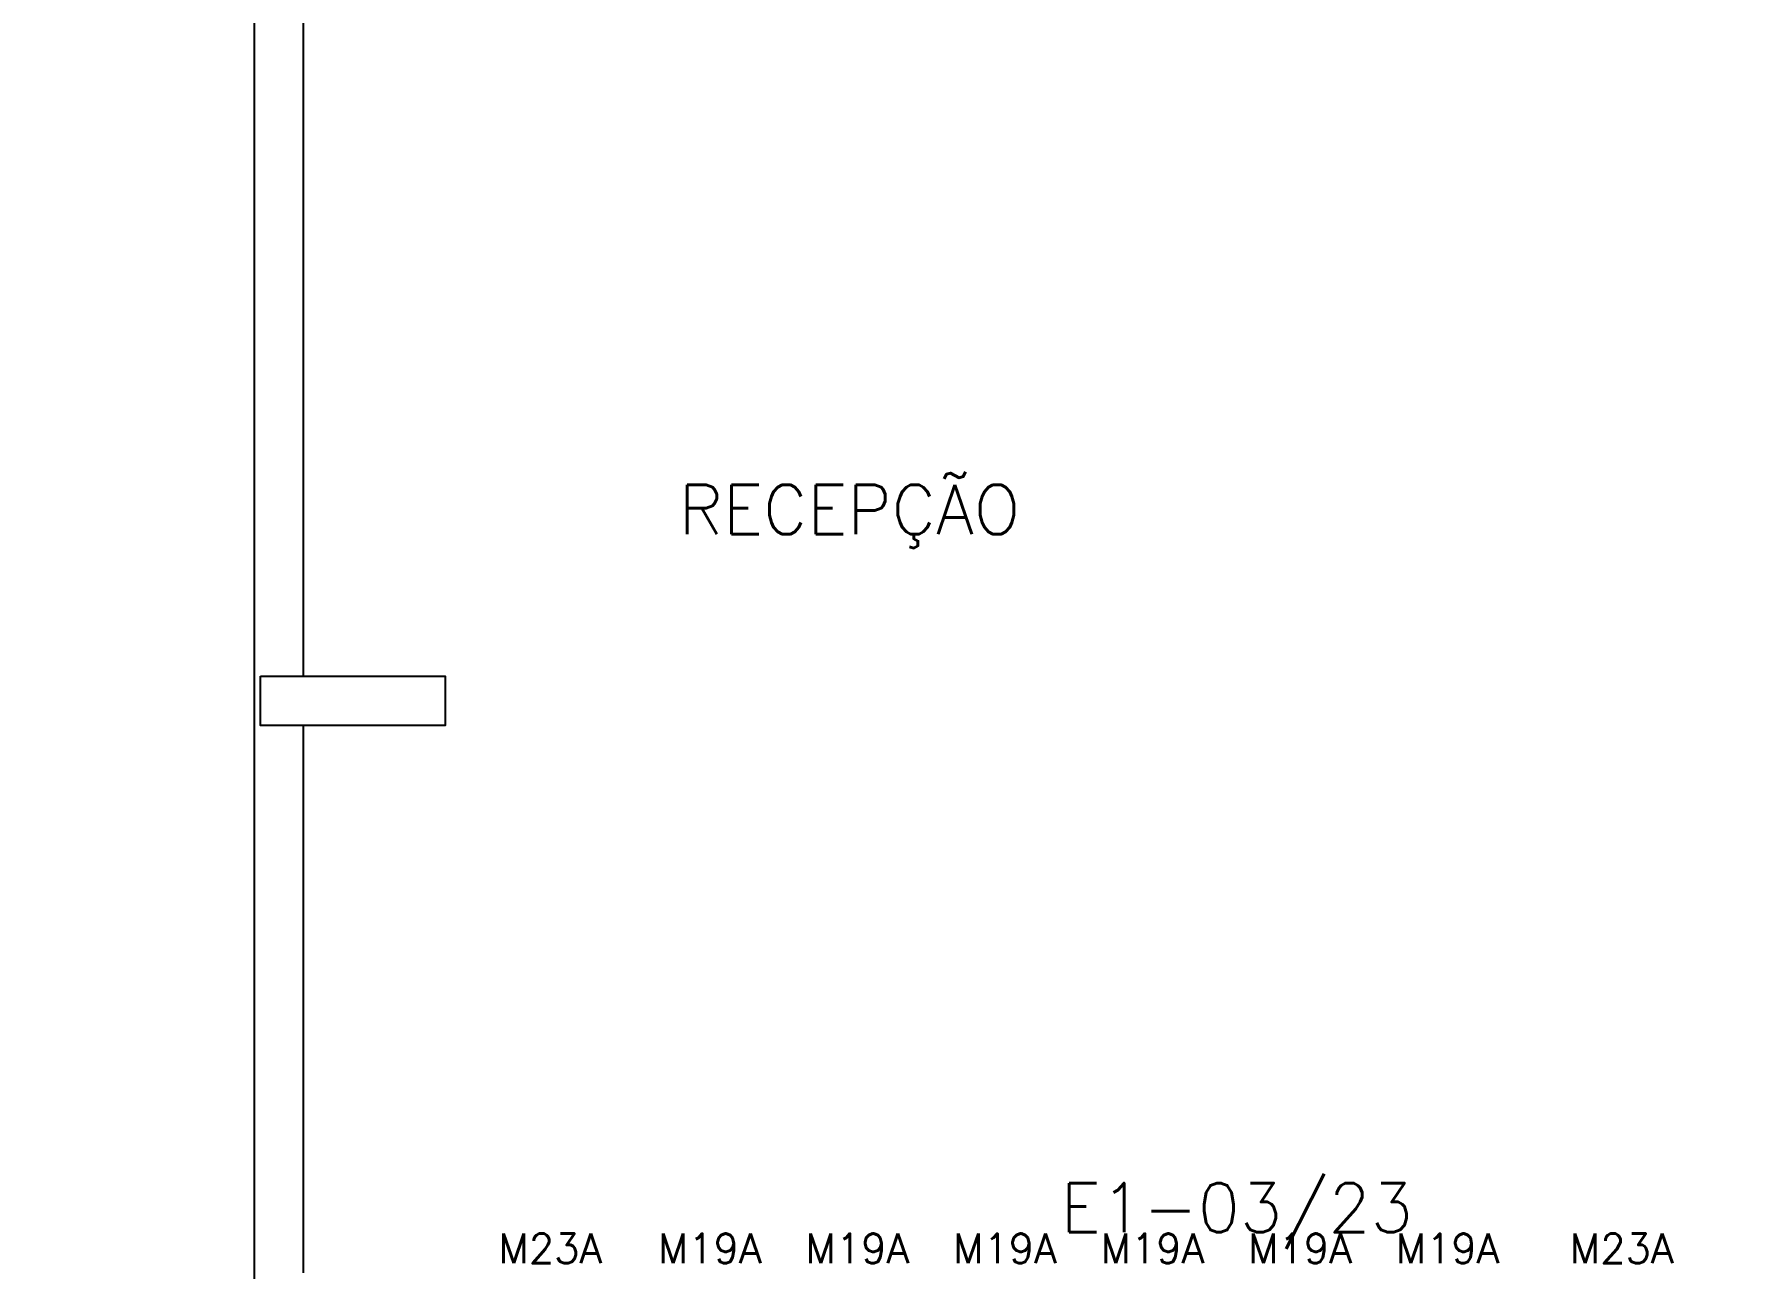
# Model space of a CAD drawing. Header units: millimetres. Extents: x 1887 to 2405, y 1100 to 1335.
# Drawn here: x 2210.29 to 2217.2, y 1187.22 to 1192.23 of the extents above; entities that cross this region are included whole.
import ezdxf

# ---------------------------------------------------------------- set-up
doc = ezdxf.new("R2010")
doc.units = ezdxf.units.MM
for name, color, linetype in [('AR-ALV', 2, 'Continuous'), ('AR-ESTC', 3, 'Continuous'), ('AR-TALUDE', 1, 'Continuous'), ('AR-TXTESQ1-CONG', 1, 'Continuous'), ('ENDEREÇO', 2, 'Continuous'), ('TEXTO', 2, 'Continuous')]:
    doc.layers.add(name, color=color, linetype=linetype)
doc.styles.add('S12', font='simplex.shx', dxfattribs={"width": 1.1, "height": 0.12})
doc.styles.add('UNB-100', font='simplex.shx', dxfattribs={"height": 0.2})
doc.styles.add('UNB1-100', font='simplex.shx', dxfattribs={"height": 0.2})

msp = doc.modelspace()

# ---------------------------------------------------------------- linework, layer by layer
at = {"layer": 'AR-ALV'}
for p, q in [((2211.1847, 1182.3985), (2211.1847, 1196.6485)), ((2211.3847, 1189.6235), (2211.3847, 1193.0485)), ((2211.3847, 1187.1985), (2211.3847, 1189.4235))]:
    msp.add_line(p, q, dxfattribs=at)
at = {"layer": 'AR-ESTC'}
msp.add_lwpolyline([(2211.2097, 1189.6235), (2211.9597, 1189.6235), (2211.9597, 1189.4235), (2211.2097, 1189.4235)], close=True, dxfattribs=at)
at = {"layer": 'AR-TALUDE'}
msp.add_open_spline([(2209.6023, 1181.907), (2210.1055, 1175.4093), (2212.7919, 1160.4134), (2230.1765, 1147.2677), (2241.402, 1149.9808), (2249.6832, 1155.6803), (2256.8602, 1168.1826), (2261.8663, 1179.1126), (2266.4303, 1187.8269), (2268.4755, 1193.7303)], degree=3, knots=[0.874603, 0.874603, 0.874603, 0.874603, 13.033613, 24.300817, 33.994288, 45.623477, 57.311406, 66.544355, 85.146679, 85.146679, 85.146679, 85.146679], dxfattribs=at)

# ---------------------------------------------------------------- texts
at = {"layer": 'AR-TXTESQ1-CONG', "style": 'S12'}
for s, p in [('M23A', (2212.1772, 1187.2376)), ('M19A', (2212.8258, 1187.2376)), ('M19A', (2213.4258, 1187.2376)), ('M19A', (2214.0258, 1187.2376)), ('M19A', (2214.6258, 1187.2376)), ('M19A', (2215.2258, 1187.2376)), ('M19A', (2215.8258, 1187.2376)), ('M23A', (2216.534, 1187.2376))]:
    msp.add_text(s, height=0.12, dxfattribs=at).set_placement(p)
at = {"layer": 'ENDEREÇO', "style": 'UNB1-100'}
msp.add_text('E1-03/23', height=0.2, dxfattribs=at).set_placement((2214.4635, 1187.3631))
at = {"layer": 'TEXTO', "style": 'UNB-100'}
msp.add_text('RECEPÇÃO', height=0.2, dxfattribs=at).set_placement((2212.91, 1190.2009))

doc.saveas('drawing.dxf')
